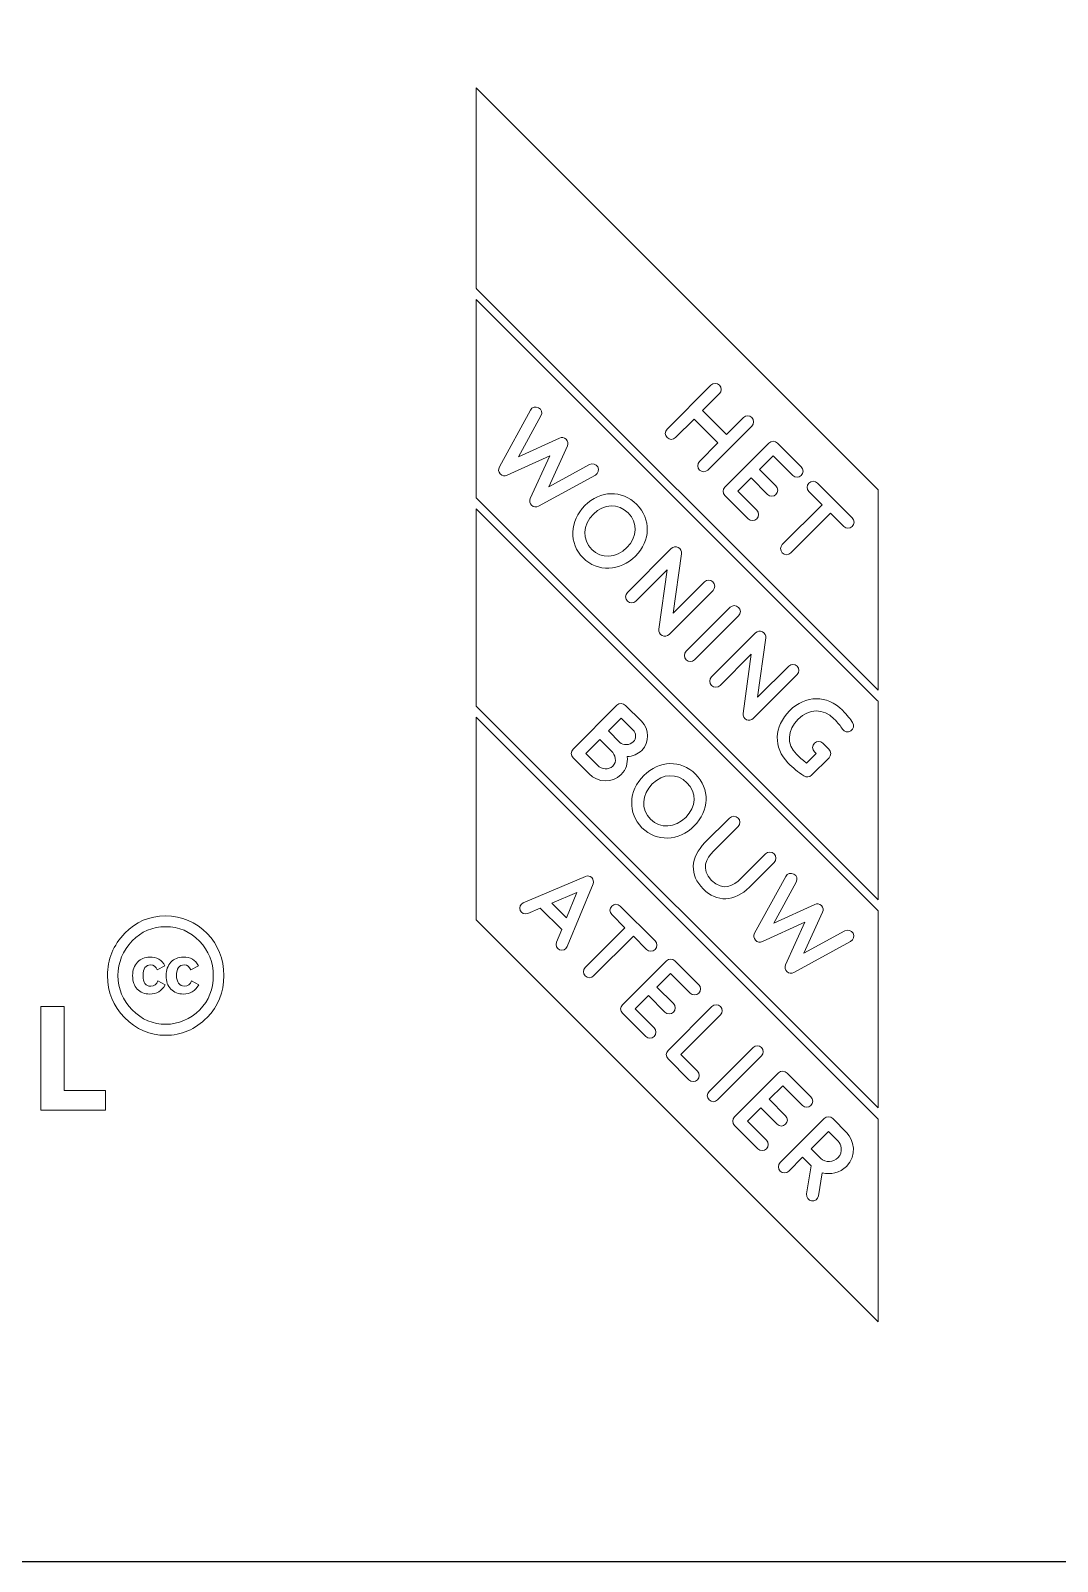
# Model space of a CAD drawing. Header units: millimetres. Extents: x -2063935 to 28085, y -14264 to 11271.
# Drawn here: x -18751 to -18288, y 8043 to 8734 of the extents above; entities that cross this region are included whole.
import ezdxf

# ---------------------------------------------------------------- set-up
doc = ezdxf.new("R2010")
doc.units = ezdxf.units.MM
doc.layers.add('ATTENTION', color=30, linetype='Continuous')

msp = doc.modelspace()

# ---------------------------------------------------------------- linework, layer by layer
at = {"layer": 'ATTENTION'}
msp.add_lwpolyline([(-19474.9073, 8043.33328), (-17363.38163, 8043.33328), (-17359.84966, 9425.26081), (-19471.37532, 9425.26081)], close=True, dxfattribs=at)
at = {"layer": 'ATTENTION', "lineweight": 0}
for points in [[(-18368.84803, 8436.61618), (-18368.84803, 8527.07357), (-18550.24326, 8708.53688), (-18550.24326, 8617.98785), (-18549.91598, 8617.6514), (-18368.84803, 8436.61618)], [(-18368.84803, 8431.59565), (-18369.18186, 8431.92162), (-18550.24326, 8612.96732), (-18550.24326, 8523.42501), (-18368.84803, 8341.96956), (-18368.84803, 8431.59565)], [(-18368.84803, 8336.92807), (-18550.24326, 8518.38484), (-18550.24326, 8429.42248), (-18368.84803, 8248.02463), (-18368.84803, 8336.92807)], [(-18550.24326, 8332.8475), (-18368.84803, 8151.50332), (-18368.84803, 8242.99886), (-18550.24326, 8424.3954), (-18550.24326, 8332.8475)], [(-18509.51341, 8333.75735), (-18504.82278, 8345.19265), (-18516.14812, 8340.39598), (-18509.51341, 8333.75735)], [(-18746.84552, 8293.76913), (-18736.22318, 8293.76913), (-18736.22318, 8255.86963), (-18717.61905, 8255.86963), (-18717.61905, 8246.98322), (-18746.84552, 8246.98322), (-18746.84552, 8293.76913)]]:
    msp.add_lwpolyline(points, dxfattribs=at)
for points, knots in [([(-18445.64327, 8535.96261), (-18446.70891, 8534.90745), (-18448.45006, 8534.90745), (-18449.49999, 8535.96261), (-18450.55777, 8537.0217), (-18450.53682, 8538.7406), (-18449.48559, 8539.79838), (-18449.48559, 8539.79838), (-18441.10842, 8548.17554), (-18441.10842, 8548.17554), (-18441.10842, 8548.17554), (-18451.89702, 8558.96413), (-18451.89702, 8558.96413), (-18451.89702, 8558.96413), (-18460.26633, 8550.58566), (-18460.26633, 8550.58566), (-18461.33196, 8549.53704), (-18463.05217, 8549.5161), (-18464.10864, 8550.57126), (-18465.16773, 8551.6225), (-18465.16773, 8553.3715), (-18464.10864, 8554.42274), (-18464.10864, 8554.42274), (-18444.26606, 8574.25746), (-18444.26606, 8574.25746), (-18443.21613, 8575.32179), (-18441.47236, 8575.32179), (-18440.41589, 8574.25746), (-18439.36727, 8573.20754), (-18439.38037, 8571.48079), (-18440.43946, 8570.43086), (-18440.43946, 8570.43086), (-18448.0547, 8562.80645), (-18448.0547, 8562.80645), (-18448.0547, 8562.80645), (-18437.26742, 8552.00869), (-18437.26742, 8552.00869), (-18437.26742, 8552.00869), (-18429.64301, 8559.64096), (-18429.64301, 8559.64096), (-18428.59177, 8560.69219), (-18426.86502, 8560.70529), (-18425.80724, 8559.6475), (-18424.75208, 8558.60019), (-18424.75208, 8556.85512), (-18425.80724, 8555.79864), (-18425.80724, 8555.79864), (-18445.64327, 8535.96261), (-18445.64327, 8535.96261)], [0, 0, 0, 0, 1, 1, 1, 2, 2, 2, 3, 3, 3, 4, 4, 4, 5, 5, 5, 6, 6, 6, 7, 7, 7, 8, 8, 8, 9, 9, 9, 10, 10, 10, 11, 11, 11, 12, 12, 12, 13, 13, 13, 14, 14, 14, 15, 15, 15, 16, 16, 16, 16]), ([(-18522.09814, 8519.64161), (-18523.13236, 8519.07606), (-18524.42055, 8519.18865), (-18525.25447, 8520.03042), (-18526.09493, 8520.87089), (-18526.35676, 8522.04125), (-18525.86453, 8523.14224), (-18525.86453, 8523.14224), (-18517.08546, 8542.42058), (-18517.08546, 8542.42058), (-18517.08546, 8542.42058), (-18536.30489, 8533.58129), (-18536.30489, 8533.58129), (-18537.35351, 8533.09822), (-18538.64824, 8533.34957), (-18539.43111, 8534.20837), (-18540.22051, 8535.06323), (-18540.39332, 8536.32917), (-18539.81992, 8537.36993), (-18539.81992, 8537.36993), (-18525.78991, 8562.9858), (-18525.78991, 8562.9858), (-18525.07381, 8564.30934), (-18523.41513, 8564.80288), (-18522.08898, 8564.08678), (-18520.7877, 8563.372), (-18520.30332, 8561.71856), (-18521.01679, 8560.3924), (-18521.01679, 8560.3924), (-18531.12987, 8541.94144), (-18531.12987, 8541.94144), (-18531.12987, 8541.94144), (-18512.71425, 8550.40762), (-18512.71425, 8550.40762), (-18511.70491, 8550.8776), (-18510.47432, 8550.66159), (-18509.67706, 8549.85909), (-18508.87456, 8549.04612), (-18508.64153, 8547.8404), (-18509.10496, 8546.80357), (-18509.10496, 8546.80357), (-18517.53973, 8528.3238), (-18517.53973, 8528.3238), (-18517.53973, 8528.3238), (-18499.07698, 8538.44211), (-18499.07698, 8538.44211), (-18497.74952, 8539.16476), (-18496.08822, 8538.68169), (-18495.37474, 8537.35553), (-18494.6665, 8536.05294), (-18495.12862, 8534.37855), (-18496.45216, 8533.6546), (-18496.45216, 8533.6546), (-18522.09814, 8519.64161), (-18522.09814, 8519.64161)], [0, 0, 0, 0, 1, 1, 1, 2, 2, 2, 3, 3, 3, 4, 4, 4, 5, 5, 5, 6, 6, 6, 7, 7, 7, 8, 8, 8, 9, 9, 9, 10, 10, 10, 11, 11, 11, 12, 12, 12, 13, 13, 13, 14, 14, 14, 15, 15, 15, 16, 16, 16, 17, 17, 17, 18, 18, 18, 18]), ([(-18407.36282, 8533.49096), (-18407.36282, 8533.49096), (-18416.21782, 8542.36036), (-18416.21782, 8542.36036), (-18416.21782, 8542.36036), (-18422.35243, 8536.23229), (-18422.35243, 8536.23229), (-18422.35243, 8536.23229), (-18414.93617, 8528.79902), (-18414.93617, 8528.79902), (-18413.8797, 8527.7504), (-18413.85744, 8526.02365), (-18414.92308, 8524.96586), (-18415.9717, 8523.91594), (-18417.7063, 8523.91594), (-18418.77194, 8524.96586), (-18418.77194, 8524.96586), (-18426.1882, 8532.38867), (-18426.1882, 8532.38867), (-18426.1882, 8532.38867), (-18432.20237, 8526.38104), (-18432.20237, 8526.38104), (-18432.20237, 8526.38104), (-18423.61051, 8517.78133), (-18423.61051, 8517.78133), (-18422.55535, 8516.7314), (-18422.55535, 8514.98763), (-18423.61051, 8513.93116), (-18424.66044, 8512.86814), (-18426.41206, 8512.86814), (-18427.46199, 8513.93116), (-18427.46199, 8513.93116), (-18437.97435, 8524.42912), (-18437.97435, 8524.42912), (-18439.01773, 8525.4869), (-18439.01773, 8527.23067), (-18437.97435, 8528.28845), (-18437.97435, 8528.28845), (-18418.13701, 8548.12972), (-18418.13701, 8548.12972), (-18417.07268, 8549.17179), (-18415.35248, 8549.16525), (-18414.29339, 8548.11532), (-18414.29339, 8548.11532), (-18403.52181, 8537.32673), (-18403.52181, 8537.32673), (-18402.45879, 8536.28466), (-18402.44963, 8534.55005), (-18403.50741, 8533.49096), (-18404.55734, 8532.44103), (-18406.30635, 8532.44103), (-18407.36282, 8533.49096)], [0, 0, 0, 0, 1, 1, 1, 2, 2, 2, 3, 3, 3, 4, 4, 4, 5, 5, 5, 6, 6, 6, 7, 7, 7, 8, 8, 8, 9, 9, 9, 10, 10, 10, 11, 11, 11, 12, 12, 12, 13, 13, 13, 14, 14, 14, 15, 15, 15, 16, 16, 16, 17, 17, 17, 17]), ([(-18501.98457, 8496.29185), (-18508.48705, 8502.79302), (-18508.1218, 8512.94145), (-18501.15851, 8519.89427), (-18494.24888, 8526.81829), (-18484.41334, 8527.06441), (-18477.81792, 8520.46636), (-18471.21201, 8513.86439), (-18471.45813, 8504.0367), (-18478.38215, 8497.11006), (-18485.33759, 8490.15724), (-18495.49256, 8489.78545), (-18501.98457, 8496.29185)], [0, 0, 0, 0, 1, 1, 1, 2, 2, 2, 3, 3, 3, 4, 4, 4, 4]), ([(-18384.35737, 8510.52871), (-18384.35737, 8510.52871), (-18390.28383, 8516.45517), (-18390.28383, 8516.45517), (-18390.28383, 8516.45517), (-18408.21245, 8498.52655), (-18408.21245, 8498.52655), (-18409.26892, 8497.47662), (-18411.00353, 8497.47662), (-18412.06262, 8498.52655), (-18413.11909, 8499.59088), (-18413.11909, 8501.33334), (-18412.06262, 8502.3741), (-18412.06262, 8502.3741), (-18394.14185, 8520.30534), (-18394.14185, 8520.30534), (-18394.14185, 8520.30534), (-18400.07486, 8526.24096), (-18400.07486, 8526.24096), (-18401.12478, 8527.29613), (-18401.12478, 8529.03859), (-18400.07486, 8530.08852), (-18399.01053, 8531.15284), (-18397.26676, 8531.15284), (-18396.21814, 8530.08852), (-18396.21814, 8530.08852), (-18380.49934, 8514.37757), (-18380.49934, 8514.37757), (-18379.44156, 8513.3211), (-18379.44156, 8511.57864), (-18380.49934, 8510.52871), (-18381.55843, 8509.46307), (-18383.29958, 8509.46307), (-18384.35737, 8510.52871)], [0, 0, 0, 0, 1, 1, 1, 2, 2, 2, 3, 3, 3, 4, 4, 4, 5, 5, 5, 6, 6, 6, 7, 7, 7, 8, 8, 8, 9, 9, 9, 10, 10, 10, 11, 11, 11, 11]), ([(-18481.66547, 8516.61358), (-18486.09689, 8521.04893), (-18492.5457, 8520.84078), (-18497.33321, 8516.05981), (-18502.17178, 8511.22124), (-18502.50823, 8504.51977), (-18498.12916, 8500.14071), (-18493.75796, 8495.77082), (-18487.0578, 8496.10465), (-18482.20876, 8500.94583), (-18477.43827, 8505.72025), (-18477.2275, 8512.17429), (-18481.66547, 8516.61358)], [0, 0, 0, 0, 1, 1, 1, 2, 2, 2, 3, 3, 3, 4, 4, 4, 4]), ([(-18463.20141, 8461.78826), (-18464.01962, 8460.96874), (-18465.28555, 8460.75928), (-18466.33548, 8461.27377), (-18467.33959, 8461.77386), (-18467.97321, 8462.97957), (-18467.80826, 8464.08055), (-18467.80826, 8464.08055), (-18464.08639, 8490.89428), (-18464.08639, 8490.89428), (-18464.08639, 8490.89428), (-18478.19626, 8476.79227), (-18478.19626, 8476.79227), (-18479.24618, 8475.72532), (-18480.95199, 8475.72532), (-18482.01632, 8476.79227), (-18483.0885, 8477.8566), (-18483.0885, 8479.56895), (-18482.02286, 8480.61756), (-18482.02286, 8480.61756), (-18462.18814, 8500.46145), (-18462.18814, 8500.46145), (-18461.37516, 8501.28097), (-18460.11185, 8501.50352), (-18459.07501, 8500.96023), (-18458.01854, 8500.44574), (-18457.43074, 8499.3225), (-18457.57867, 8498.1613), (-18457.57867, 8498.1613), (-18461.31756, 8471.36983), (-18461.31756, 8471.36983), (-18461.31756, 8471.36983), (-18447.21555, 8485.48101), (-18447.21555, 8485.48101), (-18446.15776, 8486.53093), (-18444.42839, 8486.52177), (-18443.38109, 8485.45875), (-18442.29974, 8484.39311), (-18442.29974, 8482.68207), (-18443.35098, 8481.62953), (-18443.35098, 8481.62953), (-18463.20141, 8461.78826), (-18463.20141, 8461.78826)], [0, 0, 0, 0, 1, 1, 1, 2, 2, 2, 3, 3, 3, 4, 4, 4, 5, 5, 5, 6, 6, 6, 7, 7, 7, 8, 8, 8, 9, 9, 9, 10, 10, 10, 11, 11, 11, 12, 12, 12, 13, 13, 13, 14, 14, 14, 14]), ([(-18451.66792, 8450.29928), (-18452.72439, 8449.23495), (-18454.45245, 8449.22448), (-18455.50238, 8450.27702), (-18456.5654, 8451.3348), (-18456.5654, 8453.07596), (-18455.50238, 8454.12588), (-18455.50238, 8454.12588), (-18435.65849, 8473.98417), (-18435.65849, 8473.98417), (-18434.60071, 8475.04195), (-18432.8661, 8475.0197), (-18431.81487, 8473.96977), (-18430.75185, 8472.91068), (-18430.75185, 8471.19964), (-18431.81487, 8470.14971), (-18431.81487, 8470.14971), (-18451.66792, 8450.29928), (-18451.66792, 8450.29928)], [0, 0, 0, 0, 1, 1, 1, 2, 2, 2, 3, 3, 3, 4, 4, 4, 5, 5, 5, 6, 6, 6, 6]), ([(-18425.18278, 8423.77094), (-18425.99968, 8422.9488), (-18427.26693, 8422.7485), (-18428.31031, 8423.2499), (-18429.31442, 8423.74737), (-18429.95458, 8424.96225), (-18429.78309, 8426.06455), (-18429.78309, 8426.06455), (-18426.06776, 8452.8678), (-18426.06776, 8452.8678), (-18426.06776, 8452.8678), (-18440.16977, 8438.75793), (-18440.16977, 8438.75793), (-18441.22232, 8437.70146), (-18442.93336, 8437.70146), (-18443.999, 8438.75793), (-18445.05547, 8439.83142), (-18445.05547, 8441.53592), (-18444.00423, 8442.60025), (-18444.00423, 8442.60025), (-18424.16951, 8462.43759), (-18424.16951, 8462.43759), (-18423.34083, 8463.25449), (-18422.08406, 8463.47704), (-18421.04067, 8462.94292), (-18419.99991, 8462.41926), (-18419.4108, 8461.29602), (-18419.56004, 8460.14136), (-18419.56004, 8460.14136), (-18423.29893, 8433.35251), (-18423.29893, 8433.35251), (-18423.29893, 8433.35251), (-18409.18906, 8447.45452), (-18409.18906, 8447.45452), (-18408.13914, 8448.511), (-18406.41108, 8448.49791), (-18405.34544, 8447.43881), (-18404.28897, 8446.36794), (-18404.28897, 8444.66345), (-18405.33235, 8443.60435), (-18405.33235, 8443.60435), (-18425.18278, 8423.77094), (-18425.18278, 8423.77094)], [0, 0, 0, 0, 1, 1, 1, 2, 2, 2, 3, 3, 3, 4, 4, 4, 5, 5, 5, 6, 6, 6, 7, 7, 7, 8, 8, 8, 9, 9, 9, 10, 10, 10, 11, 11, 11, 12, 12, 12, 13, 13, 13, 14, 14, 14, 14]), ([(-18499.30477, 8398.81618), (-18499.30477, 8398.81618), (-18506.54429, 8406.06356), (-18506.54429, 8406.06356), (-18507.60077, 8407.12003), (-18507.60077, 8408.85595), (-18506.54429, 8409.91242), (-18506.54429, 8409.91242), (-18486.7135, 8429.75369), (-18486.7135, 8429.75369), (-18485.65048, 8430.80493), (-18483.92896, 8430.79053), (-18482.87249, 8429.73275), (-18482.87249, 8429.73275), (-18475.68141, 8422.55475), (-18475.68141, 8422.55475), (-18472.00797, 8418.88524), (-18471.9268, 8412.99413), (-18475.49289, 8409.42673), (-18477.25891, 8407.66987), (-18479.6926, 8406.71289), (-18482.11843, 8406.59114), (-18481.68772, 8403.66392), (-18482.58186, 8400.70134), (-18484.7655, 8398.52163), (-18488.88797, 8394.39523), (-18495.28572, 8394.80368), (-18499.30477, 8398.81618)], [0, 0, 0, 0, 1, 1, 1, 2, 2, 2, 3, 3, 3, 4, 4, 4, 5, 5, 5, 6, 6, 6, 7, 7, 7, 8, 8, 8, 9, 9, 9, 9]), ([(-18398.83903, 8398.20089), (-18399.77637, 8397.26093), (-18401.1981, 8397.18107), (-18402.3017, 8397.8867), (-18405.153, 8399.72603), (-18407.11146, 8401.40958), (-18409.52289, 8403.82887), (-18416.21782, 8410.51463), (-18415.89053, 8420.18652), (-18408.77145, 8427.30561), (-18401.66677, 8434.40767), (-18391.84563, 8434.50455), (-18384.89149, 8427.55958), (-18382.62931, 8425.29608), (-18381.34112, 8423.4358), (-18380.37367, 8421.92244), (-18379.54629, 8420.6696), (-18379.91809, 8418.98997), (-18381.16831, 8418.17045), (-18382.44865, 8417.36664), (-18384.1191, 8417.73189), (-18384.93077, 8418.98212), (-18385.80004, 8420.32267), (-18386.85651, 8421.81116), (-18388.74166, 8423.70286), (-18393.50692, 8428.46812), (-18400.02904, 8428.37779), (-18404.92913, 8423.46329), (-18409.9392, 8418.45323), (-18410.23899, 8412.25839), (-18405.66749, 8407.67904), (-18403.58858, 8405.60275), (-18402.43523, 8404.61958), (-18401.07896, 8403.65737), (-18401.07896, 8403.65737), (-18396.77583, 8407.9605), (-18396.77583, 8407.9605), (-18396.77583, 8407.9605), (-18397.58095, 8408.77478), (-18397.58095, 8408.77478), (-18398.64528, 8409.83649), (-18398.65968, 8411.55146), (-18397.58095, 8412.62364), (-18396.52448, 8413.68012), (-18394.80427, 8413.68012), (-18393.73864, 8412.60139), (-18393.73864, 8412.60139), (-18391.00516, 8409.88493), (-18391.00516, 8409.88493), (-18389.95523, 8408.82453), (-18389.93167, 8407.08992), (-18390.99076, 8406.04131), (-18390.99076, 8406.04131), (-18398.83903, 8398.20089), (-18398.83903, 8398.20089)], [0, 0, 0, 0, 1, 1, 1, 2, 2, 2, 3, 3, 3, 4, 4, 4, 5, 5, 5, 6, 6, 6, 7, 7, 7, 8, 8, 8, 9, 9, 9, 10, 10, 10, 11, 11, 11, 12, 12, 12, 13, 13, 13, 14, 14, 14, 15, 15, 15, 16, 16, 16, 17, 17, 17, 18, 18, 18, 18]), ([(-18479.5211, 8418.7072), (-18479.5211, 8418.7072), (-18484.80085, 8423.99218), (-18484.80085, 8423.99218), (-18484.80085, 8423.99218), (-18490.57807, 8418.17831), (-18490.57807, 8418.17831), (-18490.57807, 8418.17831), (-18485.35199, 8412.95093), (-18485.35199, 8412.95093), (-18483.97478, 8411.57895), (-18480.87606, 8411.72034), (-18479.33651, 8413.26381), (-18477.90563, 8414.69208), (-18477.9881, 8417.19384), (-18479.5211, 8418.7072)], [0, 0, 0, 0, 1, 1, 1, 2, 2, 2, 3, 3, 3, 4, 4, 4, 5, 5, 5, 5]), ([(-18489.18776, 8409.11516), (-18489.18776, 8409.11516), (-18494.41384, 8414.33599), (-18494.41384, 8414.33599), (-18494.41384, 8414.33599), (-18500.76577, 8407.99192), (-18500.76577, 8407.99192), (-18500.76577, 8407.99192), (-18495.4546, 8402.67552), (-18495.4546, 8402.67552), (-18493.57861, 8400.80607), (-18490.57807, 8400.38846), (-18488.59734, 8402.35478), (-18486.60222, 8404.3499), (-18487.41388, 8407.33735), (-18489.18776, 8409.11516)], [0, 0, 0, 0, 1, 1, 1, 2, 2, 2, 3, 3, 3, 4, 4, 4, 5, 5, 5, 5]), ([(-18475.42612, 8374.48719), (-18481.93253, 8380.97789), (-18481.56335, 8391.13286), (-18474.60922, 8398.0883), (-18467.68389, 8405.00578), (-18457.8549, 8405.26106), (-18451.25161, 8398.65516), (-18444.6588, 8392.05711), (-18444.90623, 8382.21634), (-18451.82371, 8375.29624), (-18458.77784, 8368.34342), (-18468.92626, 8367.97686), (-18475.42612, 8374.48719)], [0, 0, 0, 0, 1, 1, 1, 2, 2, 2, 3, 3, 3, 4, 4, 4, 4]), ([(-18455.11487, 8394.80368), (-18459.55023, 8399.24296), (-18465.99903, 8399.02565), (-18470.7656, 8394.2473), (-18475.61333, 8389.40611), (-18475.94847, 8382.70595), (-18471.57726, 8378.33344), (-18467.20606, 8373.95699), (-18460.49673, 8374.29213), (-18455.65817, 8379.13987), (-18450.88636, 8383.91298), (-18450.65988, 8390.36047), (-18455.11487, 8394.80368)], [0, 0, 0, 0, 1, 1, 1, 2, 2, 2, 3, 3, 3, 4, 4, 4, 4]), ([(-18426.92393, 8347.68656), (-18433.62409, 8340.98771), (-18441.61375, 8340.66697), (-18447.81644, 8346.86049), (-18453.99818, 8353.04616), (-18453.7141, 8361.04498), (-18446.99954, 8367.75431), (-18446.99954, 8367.75431), (-18435.85879, 8378.87673), (-18435.85879, 8378.87673), (-18434.81672, 8379.94367), (-18433.07426, 8379.94367), (-18432.01124, 8378.87673), (-18430.96, 8377.82942), (-18430.98356, 8376.10005), (-18432.03218, 8375.05143), (-18432.03218, 8375.05143), (-18443.14937, 8363.90152), (-18443.14937, 8363.90152), (-18446.33581, 8360.70461), (-18449.09023, 8355.81237), (-18443.97674, 8350.69626), (-18438.85278, 8345.5723), (-18433.96054, 8348.32018), (-18430.75185, 8351.52233), (-18430.75185, 8351.52233), (-18419.63466, 8362.64475), (-18419.63466, 8362.64475), (-18418.58604, 8363.70515), (-18416.83573, 8363.70515), (-18415.77795, 8362.64475), (-18414.72147, 8361.59089), (-18414.74242, 8359.86938), (-18415.79235, 8358.8116), (-18415.79235, 8358.8116), (-18426.92393, 8347.68656), (-18426.92393, 8347.68656)], [0, 0, 0, 0, 1, 1, 1, 2, 2, 2, 3, 3, 3, 4, 4, 4, 5, 5, 5, 6, 6, 6, 7, 7, 7, 8, 8, 8, 9, 9, 9, 10, 10, 10, 11, 11, 11, 12, 12, 12, 12]), ([(-18406.84964, 8309.14297), (-18407.88386, 8308.58135), (-18409.1799, 8308.70048), (-18410.01382, 8309.52785), (-18410.8569, 8310.36963), (-18411.11611, 8311.54654), (-18410.61864, 8312.64621), (-18410.61864, 8312.64621), (-18401.83957, 8331.91539), (-18401.83957, 8331.91539), (-18401.83957, 8331.91539), (-18421.05115, 8323.08658), (-18421.05115, 8323.08658), (-18422.11286, 8322.6022), (-18423.40105, 8322.86141), (-18424.19177, 8323.71103), (-18424.97201, 8324.56197), (-18425.14482, 8325.83576), (-18424.57796, 8326.87522), (-18424.57796, 8326.87522), (-18410.55057, 8352.49632), (-18410.55057, 8352.49632), (-18409.82923, 8353.81593), (-18408.1771, 8354.299), (-18406.84309, 8353.57636), (-18405.53919, 8352.8799), (-18405.04827, 8351.22253), (-18405.77745, 8349.89245), (-18405.77745, 8349.89245), (-18415.88137, 8331.44803), (-18415.88137, 8331.44803), (-18415.88137, 8331.44803), (-18397.46182, 8339.91291), (-18397.46182, 8339.91291), (-18396.47081, 8340.37765), (-18395.22843, 8340.16688), (-18394.42986, 8339.3539), (-18393.6326, 8338.55009), (-18393.38779, 8337.34569), (-18393.85646, 8336.31016), (-18393.85646, 8336.31016), (-18402.29515, 8317.82778), (-18402.29515, 8317.82778), (-18402.29515, 8317.82778), (-18383.82062, 8327.95002), (-18383.82062, 8327.95002), (-18382.50232, 8328.6635), (-18380.84103, 8328.17781), (-18380.12755, 8326.86213), (-18379.41276, 8325.54906), (-18379.88928, 8323.86813), (-18381.21413, 8323.15203), (-18381.21413, 8323.15203), (-18406.84964, 8309.14297), (-18406.84964, 8309.14297)], [0, 0, 0, 0, 1, 1, 1, 2, 2, 2, 3, 3, 3, 4, 4, 4, 5, 5, 5, 6, 6, 6, 7, 7, 7, 8, 8, 8, 9, 9, 9, 10, 10, 10, 11, 11, 11, 12, 12, 12, 13, 13, 13, 14, 14, 14, 15, 15, 15, 16, 16, 16, 17, 17, 17, 18, 18, 18, 18]), ([(-18509.20184, 8320.81523), (-18509.75299, 8319.49038), (-18511.27158, 8318.8345), (-18512.59643, 8319.38827), (-18513.93568, 8319.9512), (-18514.59286, 8321.4567), (-18514.03386, 8322.8038), (-18514.03386, 8322.8038), (-18511.67349, 8328.52342), (-18511.67349, 8328.52342), (-18511.67349, 8328.52342), (-18521.34539, 8338.18615), (-18521.34539, 8338.18615), (-18521.34539, 8338.18615), (-18526.99038, 8335.79567), (-18526.99038, 8335.79567), (-18528.35843, 8335.21572), (-18529.84037, 8335.85589), (-18530.40723, 8337.2043), (-18530.97278, 8338.5082), (-18530.35486, 8340.06346), (-18529.02871, 8340.6146), (-18529.02871, 8340.6146), (-18500.97392, 8352.52512), (-18500.97392, 8352.52512), (-18499.98945, 8352.9375), (-18498.87406, 8352.70448), (-18498.12131, 8351.96089), (-18497.36987, 8351.20159), (-18497.13029, 8350.09929), (-18497.53482, 8349.1253), (-18497.53482, 8349.1253), (-18509.20184, 8320.81523), (-18509.20184, 8320.81523)], [0, 0, 0, 0, 1, 1, 1, 2, 2, 2, 3, 3, 3, 4, 4, 4, 5, 5, 5, 6, 6, 6, 7, 7, 7, 8, 8, 8, 9, 9, 9, 10, 10, 10, 11, 11, 11, 11]), ([(-18473.3734, 8319.57155), (-18473.3734, 8319.57155), (-18479.30379, 8325.49931), (-18479.30379, 8325.49931), (-18479.30379, 8325.49931), (-18497.23633, 8307.57069), (-18497.23633, 8307.57069), (-18498.28495, 8306.51946), (-18500.02872, 8306.51946), (-18501.08519, 8307.57069), (-18502.14298, 8308.63502), (-18502.13512, 8310.36963), (-18501.08519, 8311.42741), (-18501.08519, 8311.42741), (-18483.15657, 8329.34818), (-18483.15657, 8329.34818), (-18483.15657, 8329.34818), (-18489.08958, 8335.28118), (-18489.08958, 8335.28118), (-18490.13951, 8336.34813), (-18490.13951, 8338.08928), (-18489.08958, 8339.14182), (-18488.02525, 8340.1983), (-18486.29065, 8340.1983), (-18485.23286, 8339.14182), (-18485.23286, 8339.14182), (-18469.52192, 8323.42041), (-18469.52192, 8323.42041), (-18468.46545, 8322.36393), (-18468.46545, 8320.62147), (-18469.52192, 8319.57155), (-18470.57185, 8318.51376), (-18472.313, 8318.51376), (-18473.3734, 8319.57155)], [0, 0, 0, 0, 1, 1, 1, 2, 2, 2, 3, 3, 3, 4, 4, 4, 5, 5, 5, 6, 6, 6, 7, 7, 7, 8, 8, 8, 9, 9, 9, 10, 10, 10, 11, 11, 11, 11]), ([(-18671.74429, 8326.77638), (-18676.87087, 8332.02209), (-18683.12593, 8334.65215), (-18690.49636, 8334.65215), (-18697.81705, 8334.65215), (-18703.95887, 8332.04697), (-18708.91984, 8326.85624), (-18714.10271, 8321.44034), (-18716.68432, 8315.05961), (-18716.68432, 8307.72321), (-18716.68432, 8300.26899), (-18714.13282, 8293.97466), (-18709.00755, 8288.835), (-18703.77035, 8283.47408), (-18697.61283, 8280.79559), (-18690.49636, 8280.79559), (-18683.33801, 8280.79559), (-18677.08819, 8283.47408), (-18671.74429, 8288.835), (-18666.74078, 8293.86339), (-18664.23247, 8300.15248), (-18664.23247, 8307.72321), (-18664.23247, 8315.28217), (-18666.74078, 8321.63802), (-18671.74429, 8326.77638)], [0, 0, 0, 0, 1, 1, 1, 2, 2, 2, 3, 3, 3, 4, 4, 4, 5, 5, 5, 6, 6, 6, 7, 7, 7, 8, 8, 8, 8]), ([(-18675.05379, 8292.31861), (-18679.45773, 8287.96311), (-18684.58692, 8285.79387), (-18690.42567, 8285.79387), (-18696.20158, 8285.79387), (-18701.23586, 8287.93431), (-18705.52721, 8292.22828), (-18709.83361, 8296.62305), (-18711.97405, 8301.79152), (-18711.97405, 8307.72321), (-18711.97405, 8313.75833), (-18709.83361, 8318.9831), (-18705.52721, 8323.38703), (-18701.45056, 8327.67707), (-18696.42151, 8329.82143), (-18690.42567, 8329.82143), (-18684.46648, 8329.82143), (-18679.37918, 8327.64958), (-18675.12972, 8323.30324), (-18671.00332, 8318.95299), (-18668.93751, 8313.75833), (-18668.93751, 8307.72321), (-18668.93751, 8301.62264), (-18670.97452, 8296.48952), (-18675.05379, 8292.31861)], [0, 0, 0, 0, 1, 1, 1, 2, 2, 2, 3, 3, 3, 4, 4, 4, 5, 5, 5, 6, 6, 6, 7, 7, 7, 8, 8, 8, 8]), ([(-18697.68876, 8316.103), (-18699.89269, 8316.103), (-18701.72286, 8315.34108), (-18703.18124, 8313.81724), (-18704.64485, 8312.29865), (-18705.37535, 8310.26294), (-18705.37535, 8307.71929), (-18705.37535, 8305.12327), (-18704.6658, 8303.0928), (-18703.25717, 8301.62526), (-18701.85639, 8300.15117), (-18699.96862, 8299.42067), (-18697.61283, 8299.42067), (-18694.58087, 8299.42067), (-18692.2637, 8300.79919), (-18690.66655, 8303.56802), (-18690.66655, 8303.56802), (-18693.97343, 8305.34451), (-18693.97343, 8305.34451), (-18694.51803, 8303.77355), (-18695.5889, 8302.97498), (-18697.19129, 8302.97498), (-18699.50518, 8302.97498), (-18700.65461, 8304.55903), (-18700.65461, 8307.71929), (-18700.65461, 8310.93714), (-18699.50518, 8312.54738), (-18697.19129, 8312.54738), (-18695.86906, 8312.54738), (-18694.87935, 8311.81688), (-18694.21955, 8310.34803), (-18694.21955, 8310.34803), (-18690.75557, 8312.20962), (-18690.75557, 8312.20962), (-18692.12493, 8314.80695), (-18694.4421, 8316.103), (-18697.68876, 8316.103)], [0, 0, 0, 0, 1, 1, 1, 2, 2, 2, 3, 3, 3, 4, 4, 4, 5, 5, 5, 6, 6, 6, 7, 7, 7, 8, 8, 8, 9, 9, 9, 10, 10, 10, 11, 11, 11, 12, 12, 12, 12]), ([(-18682.56038, 8316.103), (-18684.77282, 8316.103), (-18686.60823, 8315.34108), (-18688.06137, 8313.81724), (-18689.52236, 8312.29865), (-18690.25024, 8310.26294), (-18690.25024, 8307.71929), (-18690.25024, 8305.12327), (-18689.53807, 8303.0928), (-18688.1085, 8301.62526), (-18686.66845, 8300.15117), (-18684.77282, 8299.42067), (-18682.40328, 8299.42067), (-18679.43154, 8299.42067), (-18677.14579, 8300.79919), (-18675.55388, 8303.56802), (-18675.55388, 8303.56802), (-18678.77436, 8305.34451), (-18678.77436, 8305.34451), (-18679.37918, 8303.77355), (-18680.4422, 8302.97498), (-18681.99221, 8302.97498), (-18683.15211, 8302.97498), (-18684.03447, 8303.41877), (-18684.63405, 8304.28411), (-18685.23887, 8305.16909), (-18685.54783, 8306.31066), (-18685.54783, 8307.71929), (-18685.54783, 8310.93714), (-18684.36175, 8312.54738), (-18681.99221, 8312.54738), (-18680.73282, 8312.54738), (-18679.75621, 8311.81688), (-18679.10164, 8310.34803), (-18679.10164, 8310.34803), (-18675.62457, 8312.20962), (-18675.62457, 8312.20962), (-18677.0175, 8314.80695), (-18679.32419, 8316.103), (-18682.56038, 8316.103)], [0, 0, 0, 0, 1, 1, 1, 2, 2, 2, 3, 3, 3, 4, 4, 4, 5, 5, 5, 6, 6, 6, 7, 7, 7, 8, 8, 8, 9, 9, 9, 10, 10, 10, 11, 11, 11, 12, 12, 12, 13, 13, 13, 13]), ([(-18453.64733, 8299.81799), (-18453.64733, 8299.81799), (-18462.51542, 8308.67822), (-18462.51542, 8308.67822), (-18462.51542, 8308.67822), (-18468.6448, 8302.54492), (-18468.6448, 8302.54492), (-18468.6448, 8302.54492), (-18461.22854, 8295.12735), (-18461.22854, 8295.12735), (-18460.1629, 8294.06433), (-18460.1485, 8292.33235), (-18461.19712, 8291.28504), (-18462.26276, 8290.22987), (-18464.00522, 8290.22987), (-18465.05515, 8291.28504), (-18465.05515, 8291.28504), (-18472.4858, 8298.71046), (-18472.4858, 8298.71046), (-18472.4858, 8298.71046), (-18478.49605, 8292.70021), (-18478.49605, 8292.70021), (-18478.49605, 8292.70021), (-18469.90157, 8284.09919), (-18469.90157, 8284.09919), (-18468.83593, 8283.04141), (-18468.83593, 8281.29895), (-18469.90157, 8280.24378), (-18470.9515, 8279.19255), (-18472.7005, 8279.19255), (-18473.75305, 8280.24378), (-18473.75305, 8280.24378), (-18484.2641, 8290.7496), (-18484.2641, 8290.7496), (-18485.30748, 8291.79953), (-18485.30748, 8293.5433), (-18484.2641, 8294.60763), (-18484.2641, 8294.60763), (-18464.42152, 8314.43319), (-18464.42152, 8314.43319), (-18463.36374, 8315.50013), (-18461.63568, 8315.48442), (-18460.57921, 8314.42795), (-18460.57921, 8314.42795), (-18449.81287, 8303.6459), (-18449.81287, 8303.6459), (-18448.7564, 8302.60383), (-18448.742, 8300.86006), (-18449.79062, 8299.81799), (-18450.85625, 8298.75497), (-18452.59086, 8298.75497), (-18453.64733, 8299.81799)], [0, 0, 0, 0, 1, 1, 1, 2, 2, 2, 3, 3, 3, 4, 4, 4, 5, 5, 5, 6, 6, 6, 7, 7, 7, 8, 8, 8, 9, 9, 9, 10, 10, 10, 11, 11, 11, 12, 12, 12, 13, 13, 13, 14, 14, 14, 15, 15, 15, 16, 16, 16, 17, 17, 17, 17]), ([(-18454.22073, 8260.70623), (-18454.22073, 8260.70623), (-18463.64913, 8270.13856), (-18463.64913, 8270.13856), (-18464.71084, 8271.18849), (-18464.71084, 8272.93226), (-18463.64913, 8273.99397), (-18463.64913, 8273.99397), (-18443.8275, 8293.8156), (-18443.8275, 8293.8156), (-18442.76055, 8294.87731), (-18441.03511, 8294.87731), (-18439.96948, 8293.8156), (-18438.91169, 8292.75913), (-18438.9274, 8291.03368), (-18439.98388, 8289.97328), (-18439.98388, 8289.97328), (-18457.89155, 8272.08132), (-18457.89155, 8272.08132), (-18457.89155, 8272.08132), (-18450.37187, 8264.55378), (-18450.37187, 8264.55378), (-18449.29969, 8263.51171), (-18449.32064, 8261.77711), (-18450.37711, 8260.72194), (-18451.42966, 8259.67071), (-18453.1551, 8259.64583), (-18454.22073, 8260.70623)], [0, 0, 0, 0, 1, 1, 1, 2, 2, 2, 3, 3, 3, 4, 4, 4, 5, 5, 5, 6, 6, 6, 7, 7, 7, 8, 8, 8, 9, 9, 9, 9]), ([(-18441.30349, 8251.63523), (-18442.34556, 8250.57745), (-18444.071, 8250.57221), (-18445.13009, 8251.62083), (-18446.18526, 8252.6773), (-18446.18526, 8254.42107), (-18445.13009, 8255.47754), (-18445.13009, 8255.47754), (-18425.27835, 8275.32798), (-18425.27835, 8275.32798), (-18424.21402, 8276.38707), (-18422.49251, 8276.36219), (-18421.43865, 8275.31227), (-18420.37825, 8274.25841), (-18420.37825, 8272.54344), (-18421.43865, 8271.49352), (-18421.43865, 8271.49352), (-18441.30349, 8251.63523), (-18441.30349, 8251.63523)], [0, 0, 0, 0, 1, 1, 1, 2, 2, 2, 3, 3, 3, 4, 4, 4, 5, 5, 5, 6, 6, 6, 6]), ([(-18403.00209, 8249.17012), (-18403.00209, 8249.17012), (-18411.86232, 8258.03036), (-18411.86232, 8258.03036), (-18411.86232, 8258.03036), (-18418.0061, 8251.90491), (-18418.0061, 8251.90491), (-18418.0061, 8251.90491), (-18410.58068, 8244.47949), (-18410.58068, 8244.47949), (-18409.52289, 8243.42432), (-18409.50849, 8241.70543), (-18410.56628, 8240.63979), (-18411.61489, 8239.58856), (-18413.35866, 8239.58856), (-18414.41383, 8240.63979), (-18414.41383, 8240.63979), (-18421.83794, 8248.06783), (-18421.83794, 8248.06783), (-18421.83794, 8248.06783), (-18427.85473, 8242.05366), (-18427.85473, 8242.05366), (-18427.85473, 8242.05366), (-18419.25501, 8233.45263), (-18419.25501, 8233.45263), (-18418.19723, 8232.39485), (-18418.19723, 8230.65239), (-18419.25501, 8229.60377), (-18420.30625, 8228.54075), (-18422.04609, 8228.54075), (-18423.11042, 8229.60377), (-18423.11042, 8229.60377), (-18433.61755, 8240.10305), (-18433.61755, 8240.10305), (-18434.66747, 8241.15952), (-18434.66747, 8242.90198), (-18433.61755, 8243.95845), (-18433.61755, 8243.95845), (-18413.77497, 8263.79449), (-18413.77497, 8263.79449), (-18412.7185, 8264.85358), (-18410.99829, 8264.83918), (-18409.9392, 8263.78139), (-18409.9392, 8263.78139), (-18399.16632, 8253.00589), (-18399.16632, 8253.00589), (-18398.10853, 8251.94942), (-18398.08628, 8250.22136), (-18399.15192, 8249.17012), (-18400.20053, 8248.11496), (-18401.9443, 8248.11496), (-18403.00209, 8249.17012)], [0, 0, 0, 0, 1, 1, 1, 2, 2, 2, 3, 3, 3, 4, 4, 4, 5, 5, 5, 6, 6, 6, 7, 7, 7, 8, 8, 8, 9, 9, 9, 10, 10, 10, 11, 11, 11, 12, 12, 12, 13, 13, 13, 14, 14, 14, 15, 15, 15, 16, 16, 16, 17, 17, 17, 17]), ([(-18395.73376, 8208.32376), (-18395.97202, 8206.82087), (-18397.37935, 8205.84426), (-18398.84558, 8206.07598), (-18400.32752, 8206.30769), (-18401.34079, 8207.698), (-18401.09337, 8209.18517), (-18401.09337, 8209.18517), (-18399.03409, 8221.83667), (-18399.03409, 8221.83667), (-18399.03409, 8221.83667), (-18402.93532, 8225.74444), (-18402.93532, 8225.74444), (-18402.93532, 8225.74444), (-18409.17205, 8219.5064), (-18409.17205, 8219.5064), (-18410.22328, 8218.45779), (-18411.95003, 8218.44208), (-18413.00781, 8219.492), (-18414.07345, 8220.5655), (-18414.06429, 8222.29356), (-18413.00781, 8223.34217), (-18413.00781, 8223.34217), (-18393.17309, 8243.18344), (-18393.17309, 8243.18344), (-18392.10745, 8244.25039), (-18390.40165, 8244.25039), (-18389.33078, 8243.17166), (-18389.33078, 8243.17166), (-18382.96445, 8236.79617), (-18382.96445, 8236.79617), (-18379.83168, 8233.66733), (-18378.13111, 8226.6556), (-18383.15034, 8221.63506), (-18386.06841, 8218.72616), (-18390.30608, 8217.7574), (-18394.0201, 8218.77067), (-18394.0201, 8218.77067), (-18395.73376, 8208.32376), (-18395.73376, 8208.32376)], [0, 0, 0, 0, 1, 1, 1, 2, 2, 2, 3, 3, 3, 4, 4, 4, 5, 5, 5, 6, 6, 6, 7, 7, 7, 8, 8, 8, 9, 9, 9, 10, 10, 10, 11, 11, 11, 12, 12, 12, 13, 13, 13, 13]), ([(-18386.7976, 8232.96956), (-18386.7976, 8232.96956), (-18391.25913, 8237.41932), (-18391.25913, 8237.41932), (-18391.25913, 8237.41932), (-18399.08384, 8229.60377), (-18399.08384, 8229.60377), (-18399.08384, 8229.60377), (-18394.71394, 8225.24042), (-18394.71394, 8225.24042), (-18392.62849, 8223.14711), (-18389.02444, 8223.46916), (-18386.9992, 8225.49309), (-18384.27358, 8228.22525), (-18385.73327, 8231.89738), (-18386.7976, 8232.96956)], [0, 0, 0, 0, 1, 1, 1, 2, 2, 2, 3, 3, 3, 4, 4, 4, 5, 5, 5, 5])]:
    msp.add_open_spline(points, degree=3, knots=knots, dxfattribs=at)

doc.saveas('drawing.dxf')
